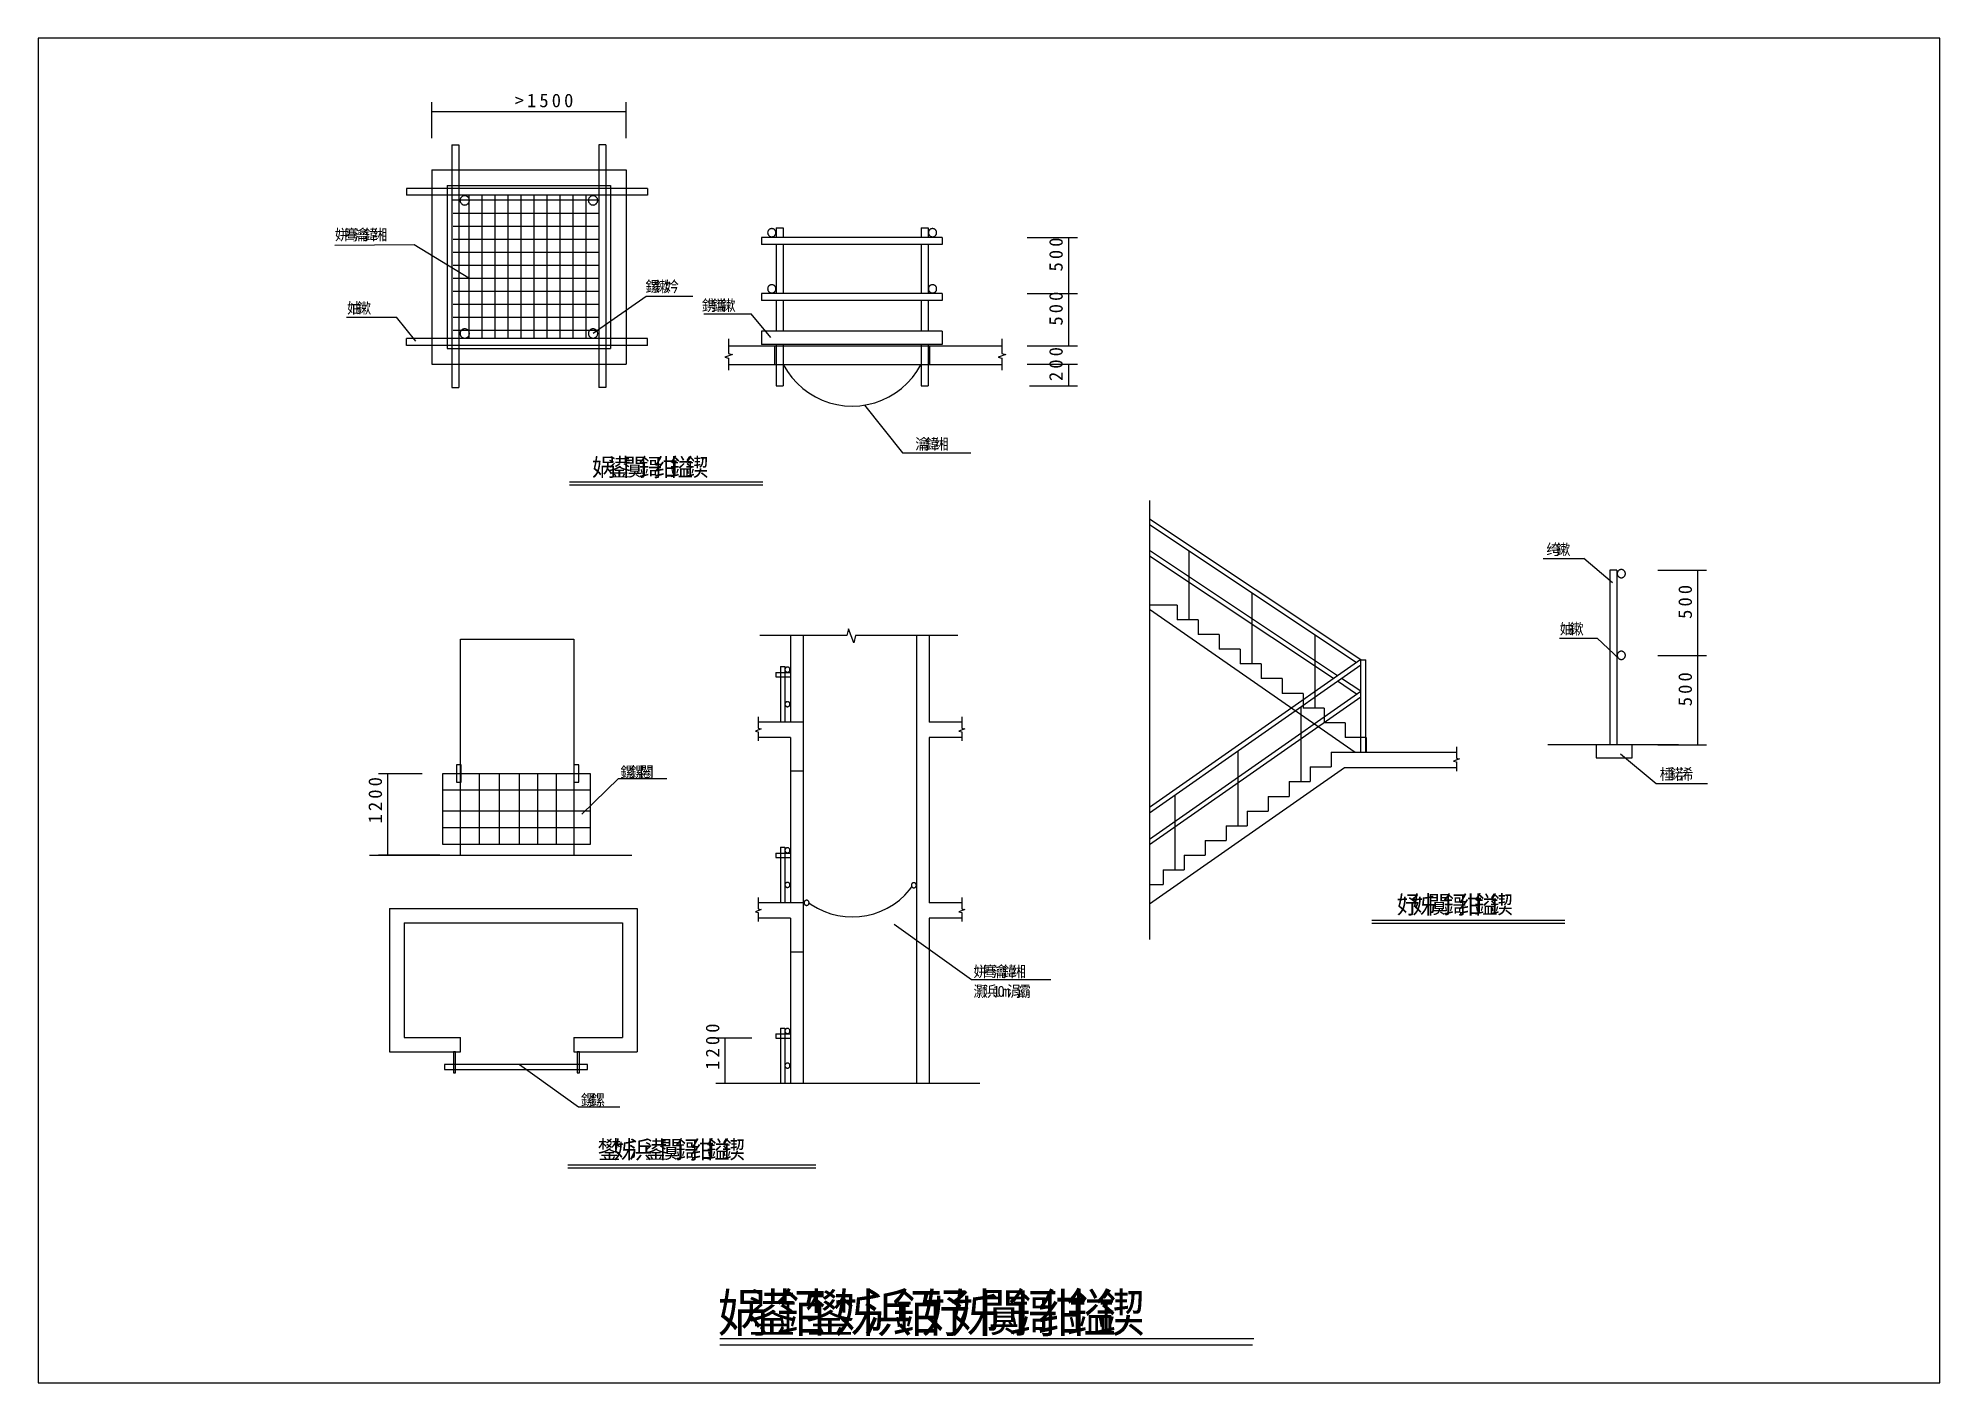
# Model space of a CAD drawing. Header units: metres. Extents: x 0 to 420, y 0 to 297.
import ezdxf

# ---------------------------------------------------------------- set-up
doc = ezdxf.new("R2010")
doc.units = ezdxf.units.M

msp = doc.modelspace()

# ---------------------------------------------------------------- linework, layer by layer
for p, q in [((420, 297), (0, 297)), ((0, 297), (0, 0)), ((420, 0), (420, 297)), ((86.93, 274.89), (86.93, 282.81)), ((129.86, 274.89), (129.86, 282.81)), ((86.93, 280.81), (129.86, 280.81)), ((91.41, 273.43), (91.41, 219.85)), ((91.41, 273.43), (92.93, 273.43)), ((92.93, 273.43), (92.93, 219.85)), ((123.85, 273.43), (123.85, 219.85)), ((125.37, 273.43), (123.85, 273.43)), ((123.85, 273.21), (123.85, 232.17)), ((125.37, 273.43), (125.37, 219.85)), ((86.93, 267.92), (129.86, 267.92)), ((86.93, 267.92), (86.93, 224.99)), ((129.86, 267.92), (129.86, 224.99)), ((134.61, 263.8), (81.37, 263.8)), ((81.37, 263.8), (81.37, 262.28)), ((134.61, 262.28), (81.37, 262.28)), ((90.38, 264.46), (90.38, 228.44)), ((90.38, 264.46), (126.4, 264.46)), ((91.63, 261.27), (123.78, 261.27)), ((95.14, 262.28), (95.14, 230.63)), ((98.01, 262.28), (98.01, 230.63)), ((100.88, 262.28), (100.88, 230.63)), ((103.76, 262.28), (103.76, 230.63)), ((106.63, 262.28), (106.63, 230.63)), ((109.5, 262.28), (109.5, 230.63)), ((112.37, 262.28), (112.37, 230.63)), ((115.24, 262.28), (115.24, 230.63)), ((118.11, 262.28), (118.11, 230.63)), ((120.98, 262.28), (120.98, 230.63)), ((126.4, 264.46), (126.4, 228.44)), ((134.61, 263.8), (134.61, 262.28)), ((91.7, 258.35), (123.85, 258.35)), ((91.7, 255.48), (123.85, 255.48)), ((91.7, 252.61), (123.85, 252.61)), ((199.68, 252.96), (159.79, 252.96)), ((159.79, 252.96), (159.79, 251.44)), ((163.02, 255.09), (163.02, 252.96)), ((163.02, 255.09), (164.54, 255.09)), ((164.54, 255.09), (164.54, 252.96)), ((195.01, 255.09), (196.53, 255.09)), ((195.01, 255.09), (195.01, 252.96)), ((196.53, 255.09), (196.53, 252.96)), ((199.68, 252.96), (199.68, 251.44)), ((218.42, 252.96), (229.52, 252.96)), ((227.52, 252.96), (227.52, 240.56)), ((83.04, 251.3), (65.57, 251.22)), ((95.14, 244), (83.04, 251.3)), ((91.7, 249.74), (123.85, 249.74)), ((199.68, 251.44), (159.79, 251.44)), ((163.02, 251.44), (163.02, 240.56)), ((164.54, 251.44), (164.54, 240.56)), ((195.01, 251.44), (195.01, 240.56)), ((196.53, 251.44), (196.53, 240.56)), ((91.7, 246.87), (123.85, 246.87)), ((91.7, 244), (123.85, 244)), ((91.7, 241.13), (123.85, 241.13)), ((122.61, 231.81), (134.27, 239.98)), ((134.27, 239.98), (144.63, 239.98)), ((199.68, 240.56), (159.79, 240.56)), ((159.79, 240.56), (159.79, 239.04)), ((199.68, 240.56), (199.68, 239.04)), ((218.42, 240.56), (229.52, 240.56)), ((218.42, 240.56), (229.52, 240.56)), ((227.52, 240.56), (227.52, 229.06)), ((68.13, 235.38), (79.18, 235.38)), ((83.42, 230.08), (79.18, 235.38)), ((91.7, 238.26), (123.85, 238.26)), ((91.7, 235.39), (123.85, 235.39)), ((147.06, 236.08), (157.5, 236.08)), ((161.82, 230.88), (157.5, 236.08)), ((199.68, 239.04), (159.79, 239.04)), ((163.02, 239.04), (163.02, 232.27)), ((164.54, 239.04), (164.54, 232.27)), ((195.01, 239.04), (195.01, 232.27)), ((196.53, 239.04), (196.53, 232.27)), ((91.7, 232.52), (123.85, 232.52)), ((199.68, 232.27), (159.79, 232.27)), ((159.79, 232.27), (159.79, 229.34)), ((199.68, 232.27), (199.68, 229.34)), ((134.61, 230.63), (81.37, 230.63)), ((81.37, 229.11), (81.37, 230.63)), ((134.61, 229.11), (81.37, 229.11)), ((90.38, 228.44), (126.4, 228.44)), ((134.61, 229.11), (134.61, 230.63)), ((153.36, 227.14), (151.69, 226.49)), ((152.49, 230.61), (152.49, 227.33)), ((152.49, 229.06), (212.83, 229.06)), ((152.49, 227.33), (153.36, 227.14)), ((199.68, 229.34), (159.79, 229.34)), ((162.65, 229.06), (162.65, 224.93)), ((163.02, 229.34), (163.02, 220.19)), ((164.54, 229.34), (164.54, 220.19)), ((195.01, 229.34), (195.01, 220.19)), ((196.53, 229.34), (196.53, 220.19)), ((196.86, 229.06), (196.86, 224.93)), ((213.7, 227.14), (212.03, 226.49)), ((212.83, 230.61), (212.83, 227.33)), ((212.83, 227.33), (213.7, 227.14)), ((218.42, 229.06), (229.52, 229.06)), ((86.93, 224.99), (129.86, 224.99)), ((151.69, 226.49), (152.49, 226.29)), ((152.49, 226.29), (152.49, 223.65)), ((152.49, 224.93), (212.83, 224.93)), ((201.42, 224.93), (208.23, 224.93)), ((212.03, 226.49), (212.83, 226.29)), ((212.83, 226.29), (212.83, 223.65)), ((218.42, 224.97), (229.52, 224.97)), ((227.52, 224.97), (227.52, 220.19)), ((91.41, 219.85), (92.93, 219.85)), ((125.37, 219.85), (123.85, 219.85)), ((163.02, 220.19), (164.54, 220.19)), ((195.01, 220.19), (196.53, 220.19)), ((218.91, 220.19), (229.52, 220.19)), ((182.52, 215.93), (190.93, 205.4)), ((190.93, 205.4), (206.02, 205.4)), ((117.37, 199), (160.03, 199)), ((117.37, 198.34), (160.03, 198.34)), ((245.44, 194.84), (245.44, 97.94)), ((292.09, 159.66), (245.44, 190.73)), ((291.1, 159.11), (245.44, 189.51)), ((286.93, 156.19), (245.44, 183.81)), ((286.04, 155.56), (245.44, 182.6)), ((254.11, 183.74), (254.11, 168.53)), ((332.37, 182.06), (341.32, 182.06)), ((347.69, 176.72), (341.32, 182.06)), ((347.1, 179.49), (347.1, 140.9)), ((348.62, 179.49), (347.1, 179.49)), ((348.62, 179.49), (348.62, 140.9)), ((357.73, 179.49), (368.47, 179.49)), ((366.47, 179.49), (366.47, 160.61)), ((268.03, 174.47), (268.03, 158.78)), ((251.54, 171.78), (245.44, 171.78)), ((245.44, 170.85), (290.85, 139.29)), ((251.54, 171.78), (251.54, 168.53)), ((256.18, 168.53), (251.54, 168.53)), ((256.18, 168.53), (256.18, 165.28)), ((93.32, 116.53), (93.32, 164.25)), ((93.32, 164.25), (118.31, 164.25)), ((118.31, 164.25), (118.31, 116.53)), ((178.6, 165.05), (159.36, 165.05)), ((166.19, 165.05), (166.19, 145.93)), ((168.99, 165.05), (168.99, 66.11)), ((178.96, 166.53), (178.6, 165.05)), ((180.17, 163.45), (178.96, 166.53)), ((180.52, 165.05), (180.17, 163.45)), ((203.13, 165.05), (180.52, 165.05)), ((193.99, 165.05), (193.99, 66.11)), ((196.79, 165.05), (196.79, 145.93)), ((260.82, 165.28), (256.18, 165.28)), ((260.82, 165.28), (260.82, 162.03)), ((281.95, 165.2), (281.95, 149.03)), ((335.97, 164.51), (344.27, 164.51)), ((349.21, 159.8), (344.27, 164.51)), ((245.44, 127.14), (292.09, 159.8)), ((265.46, 162.03), (260.82, 162.03)), ((265.46, 162.03), (265.46, 158.78)), ((292.09, 139.29), (292.09, 159.66)), ((292.09, 159.66), (293.23, 159.66)), ((293.23, 139.29), (293.23, 159.66)), ((357.73, 160.61), (368.47, 160.61)), ((357.73, 160.61), (368.47, 160.61)), ((366.47, 160.61), (366.47, 140.9)), ((162.94, 156.89), (162.94, 155.95)), ((162.94, 156.89), (166.19, 156.89)), ((162.94, 155.95), (166.19, 155.95)), ((163.97, 158.19), (163.97, 145.93)), ((163.97, 158.19), (164.91, 158.19)), ((164.91, 158.19), (164.91, 145.93)), ((245.44, 125.9), (292.09, 158.56)), ((270.1, 158.78), (265.46, 158.78)), ((270.1, 158.78), (270.1, 155.53)), ((274.74, 155.53), (270.1, 155.53)), ((274.74, 155.53), (274.74, 152.28)), ((292.09, 152.75), (287.83, 155.58)), ((245.44, 120.11), (292.09, 152.77)), ((245.44, 118.88), (292.09, 151.54)), ((279.38, 152.28), (274.74, 152.28)), ((279.38, 152.28), (279.38, 149.03)), ((291.18, 152.14), (286.94, 154.96)), ((159.05, 147.13), (159.05, 144.61)), ((203.97, 147.13), (203.97, 144.61)), ((278.88, 149.31), (278.88, 132.79)), ((284.02, 149.03), (279.38, 149.03)), ((284.02, 149.03), (284.02, 145.78)), ((159.72, 144.46), (158.44, 143.96)), ((158.44, 143.96), (159.05, 143.81)), ((168.99, 145.93), (159.05, 145.93)), ((159.05, 144.61), (159.72, 144.46)), ((159.05, 143.81), (159.05, 141.77)), ((203.97, 145.93), (196.79, 145.93)), ((204.64, 144.46), (203.36, 143.96)), ((203.36, 143.96), (203.97, 143.81)), ((203.97, 144.61), (204.64, 144.46)), ((203.97, 143.81), (203.97, 141.77)), ((288.66, 145.78), (284.02, 145.78)), ((288.66, 145.78), (288.66, 142.53)), ((166.19, 142.52), (159.05, 142.52)), ((166.19, 142.52), (166.19, 106.02)), ((196.79, 142.52), (196.79, 106.02)), ((203.97, 142.52), (196.79, 142.52)), ((264.96, 139.57), (264.96, 123.04)), ((285.59, 139.29), (313.21, 139.29)), ((285.59, 139.29), (285.59, 136.04)), ((293.3, 142.53), (288.66, 142.53)), ((293.3, 142.53), (293.3, 139.29)), ((313.21, 140.48), (313.21, 137.96)), ((362.29, 140.9), (333.43, 140.9)), ((344.06, 140.9), (344.06, 138.08)), ((352.03, 140.9), (344.06, 140.9)), ((349.44, 138.96), (357.34, 132.41)), ((352.03, 138.08), (352.03, 140.9)), ((357.73, 140.9), (368.47, 140.9)), ((84.8, 134.55), (75.2, 134.55)), ((77.2, 134.55), (77.2, 116.53)), ((89.35, 134.55), (89.35, 118.96)), ((121.99, 134.55), (89.35, 134.55)), ((92.4, 136.52), (92.4, 132.68)), ((93.46, 136.52), (92.4, 136.52)), ((93.46, 132.68), (93.46, 136.52)), ((97.42, 134.55), (97.42, 118.96)), ((101.85, 134.55), (101.85, 118.96)), ((106.27, 134.55), (106.27, 118.96)), ((110.28, 134.55), (110.28, 118.96)), ((114.44, 134.55), (114.44, 118.96)), ((118.35, 136.52), (118.35, 132.68)), ((119.41, 136.52), (118.35, 136.52)), ((119.41, 132.68), (119.41, 136.52)), ((121.99, 118.96), (121.99, 134.55)), ((166.19, 135.14), (168.99, 135.14)), ((245.44, 105.78), (288.5, 135.92)), ((280.95, 136.04), (285.59, 136.04)), ((280.95, 136.04), (280.95, 132.79)), ((288.5, 135.92), (313.21, 135.92)), ((313.88, 137.82), (312.59, 137.31)), ((312.59, 137.31), (313.21, 137.16)), ((313.21, 137.96), (313.88, 137.82)), ((313.21, 137.16), (313.21, 135.13)), ((344.06, 138.08), (352.03, 138.08)), ((121.99, 130.91), (89.35, 130.91)), ((92.4, 132.68), (93.46, 132.68)), ((118.35, 132.68), (119.41, 132.68)), ((120.05, 125.6), (128.21, 133.49)), ((128.21, 133.49), (138.88, 133.49)), ((276.31, 132.79), (280.95, 132.79)), ((276.31, 132.79), (276.31, 129.54)), ((357.34, 132.41), (368.63, 132.41)), ((121.99, 126.24), (89.35, 126.24)), ((251.04, 129.82), (251.04, 113.29)), ((267.03, 126.29), (271.67, 126.29)), ((267.03, 126.29), (267.03, 123.04)), ((271.67, 129.54), (271.67, 126.29)), ((271.67, 129.54), (276.31, 129.54)), ((121.99, 122.6), (89.35, 122.6)), ((262.39, 123.04), (267.03, 123.04)), ((262.39, 123.04), (262.39, 119.79)), ((89.35, 118.96), (121.99, 118.96)), ((163.97, 118.29), (163.97, 106.02)), ((163.97, 118.29), (164.91, 118.29)), ((164.91, 118.29), (164.91, 106.02)), ((257.75, 119.79), (257.75, 116.54)), ((257.75, 119.79), (262.39, 119.79)), ((73.17, 116.53), (131.15, 116.53)), ((84.8, 116.53), (75.2, 116.53)), ((88.76, 116.53), (78.84, 116.53)), ((162.94, 116.98), (162.94, 116.04)), ((162.94, 116.98), (166.19, 116.98)), ((162.94, 116.04), (166.19, 116.04)), ((253.11, 116.54), (257.75, 116.54)), ((253.11, 116.54), (253.11, 113.29)), ((245.44, 110.05), (248.47, 110.05)), ((248.47, 113.29), (253.11, 113.29)), ((248.47, 113.29), (248.47, 110.05)), ((159.05, 107.22), (159.05, 104.7)), ((168.99, 106.02), (159.05, 106.02)), ((203.97, 106.02), (196.79, 106.02)), ((203.97, 107.22), (203.97, 104.7)), ((77.61, 104.8), (132.29, 104.8)), ((77.61, 104.8), (77.61, 73.09)), ((80.82, 101.59), (129.08, 101.59)), ((80.82, 101.59), (80.82, 76.3)), ((129.08, 101.59), (129.08, 76.3)), ((132.29, 104.8), (132.29, 73.09)), ((159.72, 104.55), (158.44, 104.05)), ((158.44, 104.05), (159.05, 103.9)), ((159.05, 104.7), (159.72, 104.55)), ((159.05, 103.9), (159.05, 101.87)), ((166.19, 102.61), (159.05, 102.61)), ((166.19, 102.61), (166.19, 66.11)), ((189.07, 101.31), (206.15, 89.1)), ((196.79, 102.61), (196.79, 66.11)), ((203.97, 102.61), (196.79, 102.61)), ((204.64, 104.55), (203.36, 104.05)), ((203.36, 104.05), (203.97, 103.9)), ((203.97, 104.7), (204.64, 104.55)), ((203.97, 103.9), (203.97, 101.87)), ((294.51, 102.19), (337.17, 102.19)), ((294.51, 101.53), (337.17, 101.53)), ((166.19, 95.23), (168.99, 95.23)), ((206.15, 89.1), (223.63, 89.1)), ((80.82, 76.3), (93.32, 76.3)), ((93.32, 73.09), (93.32, 76.3)), ((118.31, 76.3), (118.31, 73.09)), ((118.31, 76.3), (129.08, 76.3)), ((157.6, 76.13), (149.69, 76.13)), ((151.69, 76.13), (151.69, 66.11)), ((162.94, 77.07), (166.19, 77.07)), ((162.94, 77.07), (162.94, 76.13)), ((162.94, 76.13), (166.19, 76.13)), ((163.97, 78.38), (163.97, 66.11)), ((163.97, 78.38), (164.91, 78.38)), ((164.91, 78.38), (164.91, 66.11)), ((77.61, 73.09), (93.32, 73.09)), ((91.71, 73.14), (91.71, 68.51)), ((92.22, 73.14), (91.71, 73.14)), ((92.22, 68.51), (92.22, 73.14)), ((118.31, 73.09), (132.29, 73.09)), ((119.04, 73.14), (119.04, 68.51)), ((119.55, 73.14), (119.04, 73.14)), ((119.55, 68.51), (119.55, 73.14)), ((89.77, 70.29), (89.77, 69.23)), ((121.32, 70.29), (89.77, 70.29)), ((89.77, 69.23), (121.32, 69.23)), ((91.71, 68.51), (92.22, 68.51)), ((106.33, 70.29), (119.37, 60.96)), ((119.04, 68.51), (119.55, 68.51)), ((121.32, 69.23), (121.32, 70.29)), ((157.6, 66.11), (149.69, 66.11)), ((208.01, 66.11), (151, 66.11)), ((119.37, 60.96), (128.48, 60.96)), ((116.97, 48.15), (171.74, 48.15)), ((116.97, 47.49), (171.74, 47.49)), ((150.58, 9.82), (268.5, 9.82)), ((150.58, 8.39), (268.2, 8.39)), ((0, 0), (420, 0))]:
    msp.add_line(p, q)
for points in [[(95.25, 261.15), (95.25, 261.25), (95.23, 261.35), (95.21, 261.45), (95.17, 261.55), (95.13, 261.64), (95.08, 261.72), (95.02, 261.8), (94.95, 261.88), (94.88, 261.95), (94.8, 262.01), (94.71, 262.06), (94.62, 262.1), (94.52, 262.14), (94.42, 262.16), (94.32, 262.18), (94.22, 262.18), (94.12, 262.18), (94.02, 262.16), (93.92, 262.14), (93.83, 262.1), (93.74, 262.06), (93.65, 262.01), (93.57, 261.95), (93.5, 261.88), (93.43, 261.8), (93.37, 261.72), (93.32, 261.64), (93.27, 261.55), (93.24, 261.45), (93.21, 261.35), (93.2, 261.25), (93.19, 261.15), (93.2, 261.05), (93.21, 260.95), (93.24, 260.85), (93.27, 260.76), (93.32, 260.67), (93.37, 260.58), (93.43, 260.5), (93.5, 260.42), (93.57, 260.36), (93.65, 260.3), (93.74, 260.24), (93.83, 260.2), (93.92, 260.17), (94.02, 260.14), (94.12, 260.13), (94.22, 260.12), (94.32, 260.13), (94.42, 260.14), (94.52, 260.17), (94.62, 260.2), (94.71, 260.24), (94.8, 260.3), (94.88, 260.36), (94.95, 260.42), (95.02, 260.5), (95.08, 260.58), (95.13, 260.67), (95.17, 260.76), (95.21, 260.85), (95.23, 260.95), (95.25, 261.05), (95.25, 261.15)], [(123.59, 261.15), (123.59, 261.25), (123.57, 261.35), (123.55, 261.45), (123.51, 261.55), (123.47, 261.64), (123.42, 261.72), (123.36, 261.8), (123.29, 261.88), (123.21, 261.95), (123.13, 262.01), (123.05, 262.06), (122.95, 262.1), (122.86, 262.14), (122.76, 262.16), (122.66, 262.18), (122.56, 262.18), (122.46, 262.18), (122.36, 262.16), (122.26, 262.14), (122.17, 262.1), (122.07, 262.06), (121.99, 262.01), (121.91, 261.95), (121.83, 261.88), (121.76, 261.8), (121.7, 261.72), (121.65, 261.64), (121.61, 261.55), (121.57, 261.45), (121.55, 261.35), (121.54, 261.25), (121.53, 261.15), (121.54, 261.05), (121.55, 260.95), (121.57, 260.85), (121.61, 260.76), (121.65, 260.67), (121.7, 260.58), (121.76, 260.5), (121.83, 260.42), (121.91, 260.36), (121.99, 260.3), (122.07, 260.24), (122.17, 260.2), (122.26, 260.17), (122.36, 260.14), (122.46, 260.13), (122.56, 260.12), (122.66, 260.13), (122.76, 260.14), (122.86, 260.17), (122.95, 260.2), (123.05, 260.24), (123.13, 260.3), (123.21, 260.36), (123.29, 260.42), (123.36, 260.5), (123.42, 260.58), (123.47, 260.67), (123.51, 260.76), (123.55, 260.85), (123.57, 260.95), (123.59, 261.05), (123.59, 261.15)], [(162.94, 254.01), (162.94, 254.1), (162.92, 254.19), (162.9, 254.28), (162.87, 254.36), (162.83, 254.44), (162.79, 254.52), (162.73, 254.59), (162.67, 254.66), (162.61, 254.72), (162.54, 254.77), (162.46, 254.81), (162.38, 254.85), (162.3, 254.88), (162.21, 254.9), (162.12, 254.92), (162.03, 254.92), (161.94, 254.92), (161.86, 254.9), (161.77, 254.88), (161.69, 254.85), (161.6, 254.81), (161.53, 254.77), (161.46, 254.72), (161.39, 254.66), (161.33, 254.59), (161.28, 254.52), (161.23, 254.44), (161.19, 254.36), (161.16, 254.28), (161.14, 254.19), (161.13, 254.1), (161.12, 254.01), (161.13, 253.92), (161.14, 253.84), (161.16, 253.75), (161.19, 253.67), (161.23, 253.59), (161.28, 253.51), (161.33, 253.44), (161.39, 253.37), (161.46, 253.31), (161.53, 253.26), (161.6, 253.21), (161.69, 253.17), (161.77, 253.14), (161.86, 253.12), (161.94, 253.11), (162.03, 253.11), (162.12, 253.11), (162.21, 253.12), (162.3, 253.14), (162.38, 253.17), (162.46, 253.21), (162.54, 253.26), (162.61, 253.31), (162.67, 253.37), (162.73, 253.44), (162.79, 253.51), (162.83, 253.59), (162.87, 253.67), (162.9, 253.75), (162.92, 253.84), (162.94, 253.92), (162.94, 254.01)], [(198.44, 254.01), (198.43, 254.1), (198.42, 254.19), (198.4, 254.28), (198.37, 254.36), (198.33, 254.44), (198.28, 254.52), (198.23, 254.59), (198.17, 254.66), (198.1, 254.72), (198.03, 254.77), (197.96, 254.81), (197.88, 254.85), (197.79, 254.88), (197.71, 254.9), (197.62, 254.92), (197.53, 254.92), (197.44, 254.92), (197.35, 254.9), (197.27, 254.88), (197.18, 254.85), (197.1, 254.81), (197.02, 254.77), (196.95, 254.72), (196.89, 254.66), (196.83, 254.59), (196.77, 254.52), (196.73, 254.44), (196.69, 254.36), (196.66, 254.28), (196.64, 254.19), (196.62, 254.1), (196.62, 254.01), (196.62, 253.92), (196.64, 253.84), (196.66, 253.75), (196.69, 253.67), (196.73, 253.59), (196.77, 253.51), (196.83, 253.44), (196.89, 253.37), (196.95, 253.31), (197.02, 253.26), (197.1, 253.21), (197.18, 253.17), (197.27, 253.14), (197.35, 253.12), (197.44, 253.11), (197.53, 253.11), (197.62, 253.11), (197.71, 253.12), (197.79, 253.14), (197.88, 253.17), (197.96, 253.21), (198.03, 253.26), (198.1, 253.31), (198.17, 253.37), (198.23, 253.44), (198.28, 253.51), (198.33, 253.59), (198.37, 253.67), (198.4, 253.75), (198.42, 253.84), (198.43, 253.92), (198.44, 254.01)], [(162.94, 241.61), (162.94, 241.7), (162.92, 241.79), (162.9, 241.88), (162.87, 241.96), (162.83, 242.04), (162.79, 242.12), (162.73, 242.19), (162.67, 242.26), (162.61, 242.32), (162.54, 242.37), (162.46, 242.42), (162.38, 242.45), (162.3, 242.48), (162.21, 242.51), (162.12, 242.52), (162.03, 242.52), (161.94, 242.52), (161.86, 242.51), (161.77, 242.48), (161.69, 242.45), (161.6, 242.42), (161.53, 242.37), (161.46, 242.32), (161.39, 242.26), (161.33, 242.19), (161.28, 242.12), (161.23, 242.04), (161.19, 241.96), (161.16, 241.88), (161.14, 241.79), (161.13, 241.7), (161.12, 241.61), (161.13, 241.53), (161.14, 241.44), (161.16, 241.35), (161.19, 241.27), (161.23, 241.19), (161.28, 241.11), (161.33, 241.04), (161.39, 240.97), (161.46, 240.91), (161.53, 240.86), (161.6, 240.81), (161.69, 240.78), (161.77, 240.75), (161.86, 240.72), (161.94, 240.71), (162.03, 240.71), (162.12, 240.71), (162.21, 240.72), (162.3, 240.75), (162.38, 240.78), (162.46, 240.81), (162.54, 240.86), (162.61, 240.91), (162.67, 240.97), (162.73, 241.04), (162.79, 241.11), (162.83, 241.19), (162.87, 241.27), (162.9, 241.35), (162.92, 241.44), (162.94, 241.53), (162.94, 241.61)], [(198.44, 241.61), (198.43, 241.7), (198.42, 241.79), (198.4, 241.88), (198.37, 241.96), (198.33, 242.04), (198.28, 242.12), (198.23, 242.19), (198.17, 242.26), (198.1, 242.32), (198.03, 242.37), (197.96, 242.42), (197.88, 242.45), (197.79, 242.48), (197.71, 242.51), (197.62, 242.52), (197.53, 242.52), (197.44, 242.52), (197.35, 242.51), (197.27, 242.48), (197.18, 242.45), (197.1, 242.42), (197.02, 242.37), (196.95, 242.32), (196.89, 242.26), (196.83, 242.19), (196.77, 242.12), (196.73, 242.04), (196.69, 241.96), (196.66, 241.88), (196.64, 241.79), (196.62, 241.7), (196.62, 241.61), (196.62, 241.53), (196.64, 241.44), (196.66, 241.35), (196.69, 241.27), (196.73, 241.19), (196.77, 241.11), (196.83, 241.04), (196.89, 240.97), (196.95, 240.91), (197.02, 240.86), (197.1, 240.81), (197.18, 240.78), (197.27, 240.75), (197.35, 240.72), (197.44, 240.71), (197.53, 240.71), (197.62, 240.71), (197.71, 240.72), (197.79, 240.75), (197.88, 240.78), (197.96, 240.81), (198.03, 240.86), (198.1, 240.91), (198.17, 240.97), (198.23, 241.04), (198.28, 241.11), (198.33, 241.19), (198.37, 241.27), (198.4, 241.35), (198.42, 241.44), (198.43, 241.53), (198.44, 241.61)], [(95.25, 231.75), (95.25, 231.85), (95.23, 231.95), (95.21, 232.05), (95.17, 232.15), (95.13, 232.24), (95.08, 232.32), (95.02, 232.4), (94.95, 232.48), (94.88, 232.55), (94.8, 232.61), (94.71, 232.66), (94.62, 232.7), (94.52, 232.74), (94.42, 232.76), (94.32, 232.78), (94.22, 232.78), (94.12, 232.78), (94.02, 232.76), (93.92, 232.74), (93.83, 232.7), (93.74, 232.66), (93.65, 232.61), (93.57, 232.55), (93.5, 232.48), (93.43, 232.4), (93.37, 232.32), (93.32, 232.24), (93.27, 232.15), (93.24, 232.05), (93.21, 231.95), (93.2, 231.85), (93.19, 231.75), (93.2, 231.65), (93.21, 231.55), (93.24, 231.45), (93.27, 231.36), (93.32, 231.27), (93.37, 231.18), (93.43, 231.1), (93.5, 231.02), (93.57, 230.96), (93.65, 230.9), (93.74, 230.84), (93.83, 230.8), (93.92, 230.77), (94.02, 230.74), (94.12, 230.73), (94.22, 230.72), (94.32, 230.73), (94.42, 230.74), (94.52, 230.77), (94.62, 230.8), (94.71, 230.84), (94.8, 230.9), (94.88, 230.96), (94.95, 231.02), (95.02, 231.1), (95.08, 231.18), (95.13, 231.27), (95.17, 231.36), (95.21, 231.45), (95.23, 231.55), (95.25, 231.65), (95.25, 231.75)], [(123.59, 231.75), (123.59, 231.85), (123.57, 231.95), (123.55, 232.05), (123.51, 232.15), (123.47, 232.24), (123.42, 232.32), (123.36, 232.4), (123.29, 232.48), (123.21, 232.55), (123.13, 232.61), (123.05, 232.66), (122.95, 232.7), (122.86, 232.74), (122.76, 232.76), (122.66, 232.78), (122.56, 232.78), (122.46, 232.78), (122.36, 232.76), (122.26, 232.74), (122.17, 232.7), (122.07, 232.66), (121.99, 232.61), (121.91, 232.55), (121.83, 232.48), (121.76, 232.4), (121.7, 232.32), (121.65, 232.24), (121.61, 232.15), (121.57, 232.05), (121.55, 231.95), (121.54, 231.85), (121.53, 231.75), (121.54, 231.65), (121.55, 231.55), (121.57, 231.45), (121.61, 231.36), (121.65, 231.27), (121.7, 231.18), (121.76, 231.1), (121.83, 231.02), (121.91, 230.96), (121.99, 230.9), (122.07, 230.84), (122.17, 230.8), (122.26, 230.77), (122.36, 230.74), (122.46, 230.73), (122.56, 230.72), (122.66, 230.73), (122.76, 230.74), (122.86, 230.77), (122.95, 230.8), (123.05, 230.84), (123.13, 230.9), (123.21, 230.96), (123.29, 231.02), (123.36, 231.1), (123.42, 231.18), (123.47, 231.27), (123.51, 231.36), (123.55, 231.45), (123.57, 231.55), (123.59, 231.65), (123.59, 231.75)], [(164.54, 224.93), (165.47, 223.37), (166.47, 222.02), (167.61, 220.76), (168.86, 219.63), (170.22, 218.62), (171.66, 217.76), (173.19, 217.03), (174.78, 216.47), (176.42, 216.05), (178.09, 215.81), (179.78, 215.72), (181.46, 215.81), (183.13, 216.05), (184.77, 216.47), (186.36, 217.03), (187.89, 217.76), (189.34, 218.62), (190.69, 219.63), (191.94, 220.76), (193.08, 222.02), (194.08, 223.37), (194.95, 224.82), (195.01, 224.93)], [(350.54, 178.72), (350.53, 178.81), (350.52, 178.9), (350.5, 178.99), (350.47, 179.07), (350.43, 179.15), (350.39, 179.23), (350.33, 179.3), (350.27, 179.37), (350.21, 179.43), (350.13, 179.48), (350.06, 179.53), (349.98, 179.56), (349.89, 179.59), (349.81, 179.62), (349.72, 179.63), (349.63, 179.63), (349.54, 179.63), (349.45, 179.62), (349.36, 179.59), (349.28, 179.56), (349.2, 179.53), (349.12, 179.48), (349.05, 179.43), (348.98, 179.37), (348.92, 179.3), (348.87, 179.23), (348.82, 179.15), (348.79, 179.07), (348.76, 178.99), (348.73, 178.9), (348.72, 178.81), (348.72, 178.72), (348.72, 178.63), (348.73, 178.54), (348.76, 178.46), (348.79, 178.37), (348.82, 178.29), (348.87, 178.22), (348.92, 178.14), (348.98, 178.08), (349.05, 178.02), (349.12, 177.97), (349.2, 177.92), (349.28, 177.88), (349.36, 177.85), (349.45, 177.83), (349.54, 177.82), (349.63, 177.81), (349.72, 177.82), (349.81, 177.83), (349.89, 177.85), (349.98, 177.88), (350.06, 177.92), (350.13, 177.97), (350.21, 178.02), (350.27, 178.08), (350.33, 178.14), (350.39, 178.22), (350.43, 178.29), (350.47, 178.37), (350.5, 178.46), (350.52, 178.54), (350.53, 178.63), (350.54, 178.72)], [(350.54, 160.68), (350.53, 160.76), (350.52, 160.85), (350.5, 160.94), (350.47, 161.02), (350.43, 161.1), (350.38, 161.18), (350.33, 161.25), (350.27, 161.32), (350.21, 161.38), (350.13, 161.43), (350.06, 161.48), (349.98, 161.52), (349.89, 161.55), (349.8, 161.57), (349.72, 161.58), (349.63, 161.59), (349.54, 161.58), (349.45, 161.57), (349.36, 161.55), (349.28, 161.52), (349.2, 161.48), (349.12, 161.43), (349.05, 161.38), (348.98, 161.32), (348.92, 161.25), (348.87, 161.18), (348.82, 161.1), (348.79, 161.02), (348.76, 160.94), (348.73, 160.85), (348.72, 160.76), (348.72, 160.68), (348.72, 160.59), (348.73, 160.5), (348.76, 160.41), (348.79, 160.33), (348.82, 160.25), (348.87, 160.17), (348.92, 160.1), (348.98, 160.03), (349.05, 159.97), (349.12, 159.92), (349.2, 159.87), (349.28, 159.83), (349.36, 159.8), (349.45, 159.78), (349.54, 159.77), (349.63, 159.76), (349.72, 159.77), (349.8, 159.78), (349.89, 159.8), (349.98, 159.83), (350.06, 159.87), (350.13, 159.92), (350.21, 159.97), (350.27, 160.03), (350.33, 160.1), (350.38, 160.17), (350.43, 160.25), (350.47, 160.33), (350.5, 160.41), (350.52, 160.5), (350.53, 160.59), (350.54, 160.68)], [(166.05, 157.53), (166.05, 157.59), (166.04, 157.64), (166.03, 157.7), (166.01, 157.75), (165.99, 157.8), (165.96, 157.85), (165.93, 157.89), (165.89, 157.93), (165.85, 157.97), (165.8, 158), (165.76, 158.03), (165.71, 158.05), (165.66, 158.07), (165.6, 158.08), (165.55, 158.09), (165.49, 158.09), (165.44, 158.09), (165.38, 158.08), (165.33, 158.07), (165.28, 158.05), (165.23, 158.03), (165.18, 158), (165.14, 157.97), (165.1, 157.93), (165.06, 157.89), (165.03, 157.85), (165, 157.8), (164.98, 157.75), (164.96, 157.7), (164.95, 157.64), (164.94, 157.59), (164.93, 157.53), (164.94, 157.48), (164.95, 157.43), (164.96, 157.37), (164.98, 157.32), (165, 157.27), (165.03, 157.22), (165.06, 157.18), (165.1, 157.14), (165.14, 157.1), (165.18, 157.07), (165.23, 157.04), (165.28, 157.02), (165.33, 157), (165.38, 156.99), (165.44, 156.98), (165.49, 156.97), (165.55, 156.98), (165.6, 156.99), (165.66, 157), (165.71, 157.02), (165.76, 157.04), (165.8, 157.07), (165.85, 157.1), (165.89, 157.14), (165.93, 157.18), (165.96, 157.22), (165.99, 157.27), (166.01, 157.32), (166.03, 157.37), (166.04, 157.43), (166.05, 157.48), (166.05, 157.53)], [(166.05, 149.9), (166.05, 149.95), (166.04, 150.01), (166.03, 150.06), (166.01, 150.11), (165.99, 150.16), (165.96, 150.21), (165.93, 150.25), (165.89, 150.29), (165.85, 150.33), (165.8, 150.36), (165.76, 150.39), (165.71, 150.41), (165.66, 150.43), (165.6, 150.45), (165.55, 150.45), (165.49, 150.46), (165.44, 150.45), (165.38, 150.45), (165.33, 150.43), (165.28, 150.41), (165.23, 150.39), (165.18, 150.36), (165.14, 150.33), (165.1, 150.29), (165.06, 150.25), (165.03, 150.21), (165, 150.16), (164.98, 150.11), (164.96, 150.06), (164.95, 150.01), (164.94, 149.95), (164.93, 149.9), (164.94, 149.84), (164.95, 149.79), (164.96, 149.73), (164.98, 149.68), (165, 149.63), (165.03, 149.59), (165.06, 149.54), (165.1, 149.5), (165.14, 149.46), (165.18, 149.43), (165.23, 149.4), (165.28, 149.38), (165.33, 149.36), (165.38, 149.35), (165.44, 149.34), (165.49, 149.34), (165.55, 149.34), (165.6, 149.35), (165.66, 149.36), (165.71, 149.38), (165.76, 149.4), (165.8, 149.43), (165.85, 149.46), (165.89, 149.5), (165.93, 149.54), (165.96, 149.59), (165.99, 149.63), (166.01, 149.68), (166.03, 149.73), (166.04, 149.79), (166.05, 149.84), (166.05, 149.9)], [(166.05, 117.63), (166.05, 117.68), (166.04, 117.74), (166.03, 117.79), (166.01, 117.84), (165.99, 117.89), (165.96, 117.94), (165.93, 117.98), (165.89, 118.02), (165.85, 118.06), (165.8, 118.09), (165.76, 118.12), (165.71, 118.14), (165.66, 118.16), (165.6, 118.18), (165.55, 118.18), (165.49, 118.19), (165.44, 118.18), (165.38, 118.18), (165.33, 118.16), (165.28, 118.14), (165.23, 118.12), (165.18, 118.09), (165.14, 118.06), (165.1, 118.02), (165.06, 117.98), (165.03, 117.94), (165, 117.89), (164.98, 117.84), (164.96, 117.79), (164.95, 117.74), (164.94, 117.68), (164.93, 117.63), (164.94, 117.57), (164.95, 117.52), (164.96, 117.46), (164.98, 117.41), (165, 117.36), (165.03, 117.32), (165.06, 117.27), (165.1, 117.23), (165.14, 117.19), (165.18, 117.16), (165.23, 117.13), (165.28, 117.11), (165.33, 117.09), (165.38, 117.08), (165.44, 117.07), (165.49, 117.07), (165.55, 117.07), (165.6, 117.08), (165.66, 117.09), (165.71, 117.11), (165.76, 117.13), (165.8, 117.16), (165.85, 117.19), (165.89, 117.23), (165.93, 117.27), (165.96, 117.32), (165.99, 117.36), (166.01, 117.41), (166.03, 117.46), (166.04, 117.52), (166.05, 117.57), (166.05, 117.63)], [(166.05, 109.99), (166.05, 110.04), (166.04, 110.1), (166.03, 110.15), (166.01, 110.2), (165.99, 110.25), (165.96, 110.3), (165.93, 110.34), (165.89, 110.38), (165.85, 110.42), (165.8, 110.45), (165.76, 110.48), (165.71, 110.51), (165.66, 110.52), (165.6, 110.54), (165.55, 110.55), (165.49, 110.55), (165.44, 110.55), (165.38, 110.54), (165.33, 110.52), (165.28, 110.51), (165.23, 110.48), (165.18, 110.45), (165.14, 110.42), (165.1, 110.38), (165.06, 110.34), (165.03, 110.3), (165, 110.25), (164.98, 110.2), (164.96, 110.15), (164.95, 110.1), (164.94, 110.04), (164.93, 109.99), (164.94, 109.93), (164.95, 109.88), (164.96, 109.83), (164.98, 109.77), (165, 109.72), (165.03, 109.68), (165.06, 109.63), (165.1, 109.59), (165.14, 109.56), (165.18, 109.52), (165.23, 109.5), (165.28, 109.47), (165.33, 109.45), (165.38, 109.44), (165.44, 109.43), (165.49, 109.43), (165.55, 109.43), (165.6, 109.44), (165.66, 109.45), (165.71, 109.47), (165.76, 109.5), (165.8, 109.52), (165.85, 109.56), (165.89, 109.59), (165.93, 109.63), (165.96, 109.68), (165.99, 109.72), (166.01, 109.77), (166.03, 109.83), (166.04, 109.88), (166.05, 109.93), (166.05, 109.99)], [(170.2, 106.05), (170.73, 105.68), (172.1, 104.86), (173.56, 104.17), (175.07, 103.63), (176.63, 103.24), (178.22, 103), (179.82, 102.93), (181.43, 103), (183.02, 103.24), (184.57, 103.63), (186.09, 104.17), (187.54, 104.86), (188.92, 105.68), (190.21, 106.64), (191.4, 107.72), (192.48, 108.91), (192.97, 109.54)], [(193.96, 109.91), (193.96, 109.96), (193.95, 110.02), (193.94, 110.07), (193.92, 110.12), (193.9, 110.17), (193.87, 110.22), (193.84, 110.26), (193.8, 110.3), (193.76, 110.34), (193.72, 110.37), (193.67, 110.4), (193.62, 110.42), (193.57, 110.44), (193.51, 110.46), (193.46, 110.46), (193.41, 110.47), (193.35, 110.46), (193.3, 110.46), (193.24, 110.44), (193.19, 110.42), (193.14, 110.4), (193.09, 110.37), (193.05, 110.34), (193.01, 110.3), (192.97, 110.26), (192.94, 110.22), (192.91, 110.17), (192.89, 110.12), (192.87, 110.07), (192.86, 110.02), (192.85, 109.96), (192.85, 109.91), (192.85, 109.85), (192.86, 109.8), (192.87, 109.74), (192.89, 109.69), (192.91, 109.64), (192.94, 109.6), (192.97, 109.55), (193.01, 109.51), (193.05, 109.47), (193.09, 109.44), (193.14, 109.41), (193.19, 109.39), (193.24, 109.37), (193.3, 109.36), (193.35, 109.35), (193.41, 109.35), (193.46, 109.35), (193.51, 109.36), (193.57, 109.37), (193.62, 109.39), (193.67, 109.41), (193.72, 109.44), (193.76, 109.47), (193.8, 109.51), (193.84, 109.55), (193.87, 109.6), (193.9, 109.64), (193.92, 109.69), (193.94, 109.74), (193.95, 109.8), (193.96, 109.85), (193.96, 109.91)], [(170.27, 106.03), (170.27, 106.09), (170.26, 106.14), (170.25, 106.19), (170.23, 106.24), (170.2, 106.29), (170.18, 106.34), (170.14, 106.39), (170.11, 106.43), (170.06, 106.46), (170.02, 106.5), (169.97, 106.52), (169.92, 106.55), (169.87, 106.57), (169.82, 106.58), (169.76, 106.59), (169.71, 106.59), (169.66, 106.59), (169.6, 106.58), (169.55, 106.57), (169.5, 106.55), (169.45, 106.52), (169.4, 106.5), (169.35, 106.46), (169.31, 106.43), (169.28, 106.39), (169.24, 106.34), (169.22, 106.29), (169.19, 106.24), (169.17, 106.19), (169.16, 106.14), (169.15, 106.09), (169.15, 106.03), (169.15, 105.98), (169.16, 105.92), (169.17, 105.87), (169.19, 105.82), (169.22, 105.77), (169.24, 105.72), (169.28, 105.68), (169.31, 105.64), (169.35, 105.6), (169.4, 105.57), (169.45, 105.54), (169.5, 105.51), (169.55, 105.5), (169.6, 105.48), (169.66, 105.47), (169.71, 105.47), (169.76, 105.47), (169.82, 105.48), (169.87, 105.5), (169.92, 105.51), (169.97, 105.54), (170.02, 105.57), (170.06, 105.6), (170.11, 105.64), (170.14, 105.68), (170.18, 105.72), (170.2, 105.77), (170.23, 105.82), (170.25, 105.87), (170.26, 105.92), (170.27, 105.98), (170.27, 106.03)], [(166.05, 77.72), (166.05, 77.77), (166.04, 77.83), (166.03, 77.88), (166.01, 77.93), (165.99, 77.98), (165.96, 78.03), (165.93, 78.07), (165.89, 78.11), (165.85, 78.15), (165.8, 78.18), (165.76, 78.21), (165.71, 78.24), (165.66, 78.25), (165.6, 78.27), (165.55, 78.28), (165.49, 78.28), (165.44, 78.28), (165.38, 78.27), (165.33, 78.25), (165.28, 78.24), (165.23, 78.21), (165.18, 78.18), (165.14, 78.15), (165.1, 78.11), (165.06, 78.07), (165.03, 78.03), (165, 77.98), (164.98, 77.93), (164.96, 77.88), (164.95, 77.83), (164.94, 77.77), (164.93, 77.72), (164.94, 77.66), (164.95, 77.61), (164.96, 77.56), (164.98, 77.5), (165, 77.45), (165.03, 77.41), (165.06, 77.36), (165.1, 77.32), (165.14, 77.29), (165.18, 77.25), (165.23, 77.23), (165.28, 77.2), (165.33, 77.18), (165.38, 77.17), (165.44, 77.16), (165.49, 77.16), (165.55, 77.16), (165.6, 77.17), (165.66, 77.18), (165.71, 77.2), (165.76, 77.23), (165.8, 77.25), (165.85, 77.29), (165.89, 77.32), (165.93, 77.36), (165.96, 77.41), (165.99, 77.45), (166.01, 77.5), (166.03, 77.56), (166.04, 77.61), (166.05, 77.66), (166.05, 77.72)], [(166.05, 70.08), (166.05, 70.14), (166.04, 70.19), (166.03, 70.24), (166.01, 70.29), (165.99, 70.34), (165.96, 70.39), (165.93, 70.44), (165.89, 70.48), (165.85, 70.51), (165.8, 70.55), (165.76, 70.57), (165.71, 70.6), (165.66, 70.62), (165.6, 70.63), (165.55, 70.64), (165.49, 70.64), (165.44, 70.64), (165.38, 70.63), (165.33, 70.62), (165.28, 70.6), (165.23, 70.57), (165.18, 70.55), (165.14, 70.51), (165.1, 70.48), (165.06, 70.44), (165.03, 70.39), (165, 70.34), (164.98, 70.29), (164.96, 70.24), (164.95, 70.19), (164.94, 70.14), (164.93, 70.08), (164.94, 70.03), (164.95, 69.97), (164.96, 69.92), (164.98, 69.87), (165, 69.82), (165.03, 69.77), (165.06, 69.73), (165.1, 69.69), (165.14, 69.65), (165.18, 69.62), (165.23, 69.59), (165.28, 69.56), (165.33, 69.55), (165.38, 69.53), (165.44, 69.52), (165.49, 69.52), (165.55, 69.52), (165.6, 69.53), (165.66, 69.55), (165.71, 69.56), (165.76, 69.59), (165.8, 69.62), (165.85, 69.65), (165.89, 69.69), (165.93, 69.73), (165.96, 69.77), (165.99, 69.82), (166.01, 69.87), (166.03, 69.92), (166.04, 69.97), (166.05, 70.03), (166.05, 70.08)]]:
    msp.add_lwpolyline(points)

# ---------------------------------------------------------------- texts
for s, height, p in [('>', 3, (105.26, 281.72)), ('1', 3, (107.98, 281.72)), ('5', 3, (110.71, 281.72)), ('0', 3, (113.44, 281.72)), ('0', 3, (116.17, 281.72)), ('姘', 2.43, (65.55, 252.34)), ('骞', 2.43, (67.66, 252.34)), ('瀹', 2.43, (69.77, 252.34)), ('鍏', 2.43, (71.89, 252.34)), ('缃', 2.43, (74, 252.34)), ('鏍', 2.43, (134.12, 240.91)), ('鏉', 2.43, (136.23, 240.91)), ('妗', 2.43, (138.34, 240.91)), ('鎸', 2.43, (146.61, 236.75)), ('鑴', 2.43, (148.73, 236.75)), ('鏉', 2.43, (150.84, 236.75)), ('妯', 2.43, (68.25, 236.16)), ('鏉', 2.43, (70.36, 236.16)), ('瀹', 2.43, (193.7, 206.12)), ('鍏', 2.43, (195.82, 206.12)), ('缃', 2.43, (197.93, 206.12)), ('娲', 3.94, (122.38, 200.25)), ('鍙', 3.94, (125.81, 200.25)), ('闃', 3.94, (129.23, 200.25)), ('鎶', 3.94, (132.65, 200.25)), ('绀', 3.94, (136.08, 200.25)), ('鎰', 3.94, (139.5, 200.25)), ('鍥', 3.94, (142.92, 200.25)), ('绔', 2.43, (333.07, 182.85)), ('鏉', 2.43, (335.18, 182.85)), ('妯', 2.43, (336.01, 165.3)), ('鏉', 2.43, (338.13, 165.3)), ('鏍', 2.43, (128.59, 133.69)), ('鏍', 2.43, (130.71, 133.69)), ('闂', 2.43, (132.82, 133.69)), ('棰', 2.43, (358.13, 133.23)), ('鍩', 2.43, (360.24, 133.23)), ('浠', 2.43, (362.35, 133.23)), ('妤', 3.94, (300.03, 103.65)), ('姊', 3.94, (303.46, 103.65)), ('闃', 3.94, (306.88, 103.65)), ('鎶', 3.94, (310.3, 103.65)), ('绀', 3.94, (313.73, 103.65)), ('鎰', 3.94, (317.15, 103.65)), ('鍥', 3.94, (320.57, 103.65)), ('姘', 2.43, (206.56, 89.64)), ('骞', 2.43, (208.68, 89.64)), ('瀹', 2.43, (210.79, 89.64)), ('鍏', 2.43, (212.9, 89.64)), ('缃', 2.43, (215.02, 89.64)), ('灏', 2.43, (206.56, 85.28)), ('浜', 2.43, (208.68, 85.28)), ('1', 2.43, (210.79, 85.28)), ('0', 2.43, (211.85, 85.28)), ('m', 2.43, (212.9, 85.28)), ('涓', 2.43, (213.96, 85.28)), ('灞', 2.43, (216.07, 85.28)), ('鏍', 2.43, (119.89, 61.29)), ('鏍', 2.43, (122.01, 61.29)), ('鐢', 3.94, (123.61, 49.56)), ('姊', 3.94, (127.03, 49.56)), ('浜', 3.94, (130.45, 49.56)), ('鍙', 3.94, (133.88, 49.56)), ('闃', 3.94, (137.3, 49.56)), ('鎶', 3.94, (140.72, 49.56)), ('绀', 3.94, (144.15, 49.56)), ('鎰', 3.94, (147.57, 49.56)), ('鍥', 3.94, (150.99, 49.56)), ('鎰', 8.42, (227.07, 11.27)), ('娲', 8.42, (150.19, 11.27)), ('鍙', 8.42, (156.6, 11.27)), ('銆', 8.42, (163.01, 11.27)), ('鐢', 8.42, (169.41, 11.27)), ('姊', 8.42, (175.82, 11.27)), ('浜', 8.42, (182.23, 11.27)), ('銆', 8.42, (188.63, 11.27)), ('妤', 8.42, (195.04, 11.27)), ('姊', 8.42, (201.45, 11.27)), ('闃', 8.42, (207.85, 11.27)), ('鎶', 8.42, (214.26, 11.27)), ('绀', 8.42, (220.67, 11.27)), ('鍥', 8.42, (233.48, 11.27))]:
    msp.add_text(s, height=height).set_placement(p)
for s, p in [('0', (226.27, 250.9)), ('0', (226.27, 248.18)), ('5', (226.27, 245.45)), ('0', (226.27, 238.95)), ('0', (226.27, 236.22)), ('5', (226.27, 233.5)), ('0', (226.27, 226.71)), ('2', (226.27, 221.26)), ('0', (226.27, 223.99)), ('0', (365.22, 174.19)), ('0', (365.22, 171.46)), ('5', (365.22, 168.73)), ('0', (365.22, 154.9)), ('0', (365.22, 152.17)), ('5', (365.22, 149.44)), ('0', (75.95, 131.75)), ('0', (75.95, 129.02)), ('2', (75.95, 126.29)), ('1', (75.95, 123.56)), ('0', (150.44, 77.33)), ('0', (150.44, 74.6)), ('2', (150.44, 71.87)), ('1', (150.44, 69.14))]:
    msp.add_text(s, height=3, rotation=90).set_placement(p)

doc.saveas('drawing.dxf')
